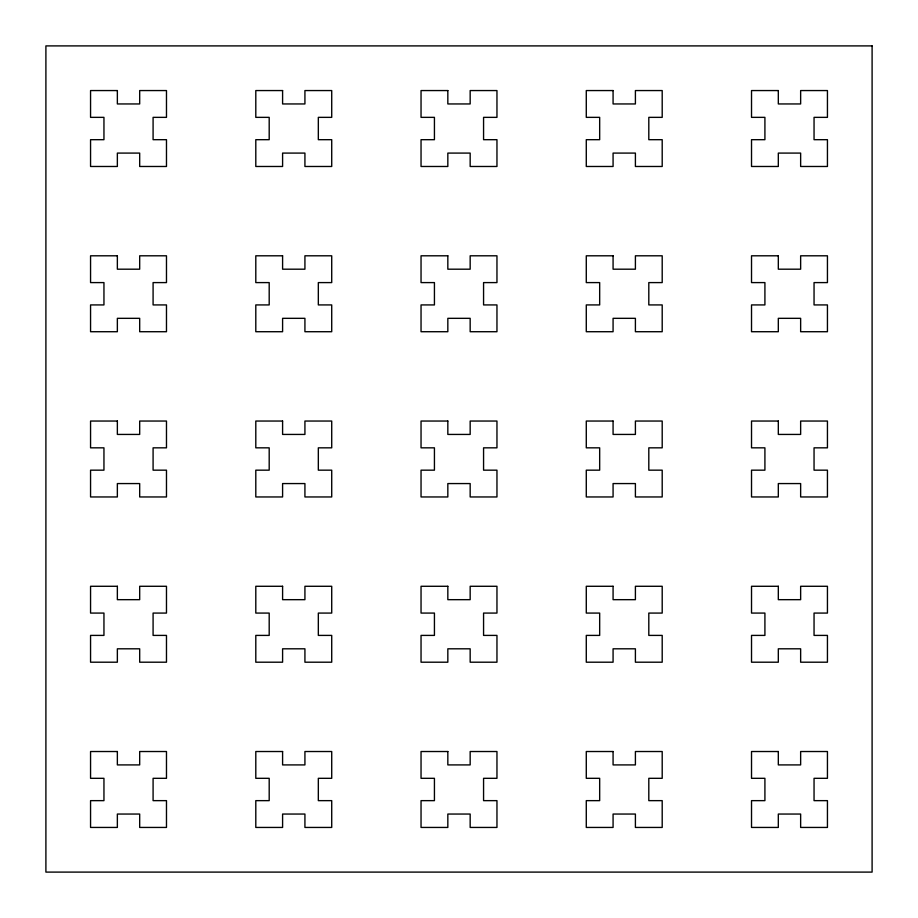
<?xml version="1.0" encoding="UTF-8"?>
<svg xmlns="http://www.w3.org/2000/svg" width="918" height="918" viewBox="0 0 918 918"><rect width="100%" height="100%" fill="white"/><g stroke="black" fill="none" stroke-linecap="round" stroke-linejoin="round"><path stroke-width="1.38" d="M872.1 45.9L45.9 45.9L45.9 872.1L872.1 872.1L872.1 45.9M117.355 90.561L90.561 90.561L90.561 117.355L103.952 117.355L103.952 139.685L90.561 139.685L90.561 166.479L117.355 166.479L117.355 153.088L139.685 153.088L139.685 166.479L166.479 166.479L166.479 139.685L153.088 139.685L153.088 117.355L166.479 117.355L166.479 90.561L139.685 90.561L139.685 103.952L117.355 103.952L117.355 90.561M282.595 90.561L255.801 90.561L255.801 117.355L269.192 117.355L269.192 139.685L255.801 139.685L255.801 166.479L282.595 166.479L282.595 153.088L304.925 153.088L304.925 166.479L331.719 166.479L331.719 139.685L318.328 139.685L318.328 117.355L331.719 117.355L331.719 90.561L304.925 90.561L304.925 103.952L282.595 103.952L282.595 90.561M447.835 90.561L421.041 90.561L421.041 117.355L434.432 117.355L434.432 139.685L421.041 139.685L421.041 166.479L447.835 166.479L447.835 153.088L470.165 153.088L470.165 166.479L496.959 166.479L496.959 139.685L483.568 139.685L483.568 117.355L496.959 117.355L496.959 90.561L470.165 90.561L470.165 103.952L447.835 103.952L447.835 90.561M613.075 90.561L586.281 90.561L586.281 117.355L599.672 117.355L599.672 139.685L586.281 139.685L586.281 166.479L613.075 166.479L613.075 153.088L635.405 153.088L635.405 166.479L662.199 166.479L662.199 139.685L648.808 139.685L648.808 117.355L662.199 117.355L662.199 90.561L635.405 90.561L635.405 103.952L613.075 103.952L613.075 90.561M778.315 90.561L751.521 90.561L751.521 117.355L764.912 117.355L764.912 139.685L751.521 139.685L751.521 166.479L778.315 166.479L778.315 153.088L800.645 153.088L800.645 166.479L827.439 166.479L827.439 139.685L814.048 139.685L814.048 117.355L827.439 117.355L827.439 90.561L800.645 90.561L800.645 103.952L778.315 103.952L778.315 90.561M117.355 255.801L90.561 255.801L90.561 282.595L103.952 282.595L103.952 304.925L90.561 304.925L90.561 331.719L117.355 331.719L117.355 318.328L139.685 318.328L139.685 331.719L166.479 331.719L166.479 304.925L153.088 304.925L153.088 282.595L166.479 282.595L166.479 255.801L139.685 255.801L139.685 269.192L117.355 269.192L117.355 255.801M282.595 255.801L255.801 255.801L255.801 282.595L269.192 282.595L269.192 304.925L255.801 304.925L255.801 331.719L282.595 331.719L282.595 318.328L304.925 318.328L304.925 331.719L331.719 331.719L331.719 304.925L318.328 304.925L318.328 282.595L331.719 282.595L331.719 255.801L304.925 255.801L304.925 269.192L282.595 269.192L282.595 255.801M447.835 255.801L421.041 255.801L421.041 282.595L434.432 282.595L434.432 304.925L421.041 304.925L421.041 331.719L447.835 331.719L447.835 318.328L470.165 318.328L470.165 331.719L496.959 331.719L496.959 304.925L483.568 304.925L483.568 282.595L496.959 282.595L496.959 255.801L470.165 255.801L470.165 269.192L447.835 269.192L447.835 255.801M613.075 255.801L586.281 255.801L586.281 282.595L599.672 282.595L599.672 304.925L586.281 304.925L586.281 331.719L613.075 331.719L613.075 318.328L635.405 318.328L635.405 331.719L662.199 331.719L662.199 304.925L648.808 304.925L648.808 282.595L662.199 282.595L662.199 255.801L635.405 255.801L635.405 269.192L613.075 269.192L613.075 255.801M778.315 255.801L751.521 255.801L751.521 282.595L764.912 282.595L764.912 304.925L751.521 304.925L751.521 331.719L778.315 331.719L778.315 318.328L800.645 318.328L800.645 331.719L827.439 331.719L827.439 304.925L814.048 304.925L814.048 282.595L827.439 282.595L827.439 255.801L800.645 255.801L800.645 269.192L778.315 269.192L778.315 255.801M117.355 421.041L90.561 421.041L90.561 447.835L103.952 447.835L103.952 470.165L90.561 470.165L90.561 496.959L117.355 496.959L117.355 483.568L139.685 483.568L139.685 496.959L166.479 496.959L166.479 470.165L153.088 470.165L153.088 447.835L166.479 447.835L166.479 421.041L139.685 421.041L139.685 434.432L117.355 434.432L117.355 421.041M282.595 421.041L255.801 421.041L255.801 447.835L269.192 447.835L269.192 470.165L255.801 470.165L255.801 496.959L282.595 496.959L282.595 483.568L304.925 483.568L304.925 496.959L331.719 496.959L331.719 470.165L318.328 470.165L318.328 447.835L331.719 447.835L331.719 421.041L304.925 421.041L304.925 434.432L282.595 434.432L282.595 421.041M447.835 421.041L421.041 421.041L421.041 447.835L434.432 447.835L434.432 470.165L421.041 470.165L421.041 496.959L447.835 496.959L447.835 483.568L470.165 483.568L470.165 496.959L496.959 496.959L496.959 470.165L483.568 470.165L483.568 447.835L496.959 447.835L496.959 421.041L470.165 421.041L470.165 434.432L447.835 434.432L447.835 421.041M613.075 421.041L586.281 421.041L586.281 447.835L599.672 447.835L599.672 470.165L586.281 470.165L586.281 496.959L613.075 496.959L613.075 483.568L635.405 483.568L635.405 496.959L662.199 496.959L662.199 470.165L648.808 470.165L648.808 447.835L662.199 447.835L662.199 421.041L635.405 421.041L635.405 434.432L613.075 434.432L613.075 421.041M778.315 421.041L751.521 421.041L751.521 447.835L764.912 447.835L764.912 470.165L751.521 470.165L751.521 496.959L778.315 496.959L778.315 483.568L800.645 483.568L800.645 496.959L827.439 496.959L827.439 470.165L814.048 470.165L814.048 447.835L827.439 447.835L827.439 421.041L800.645 421.041L800.645 434.432L778.315 434.432L778.315 421.041M117.355 586.281L90.561 586.281L90.561 613.075L103.952 613.075L103.952 635.405L90.561 635.405L90.561 662.199L117.355 662.199L117.355 648.808L139.685 648.808L139.685 662.199L166.479 662.199L166.479 635.405L153.088 635.405L153.088 613.075L166.479 613.075L166.479 586.281L139.685 586.281L139.685 599.672L117.355 599.672L117.355 586.281M282.595 586.281L255.801 586.281L255.801 613.075L269.192 613.075L269.192 635.405L255.801 635.405L255.801 662.199L282.595 662.199L282.595 648.808L304.925 648.808L304.925 662.199L331.719 662.199L331.719 635.405L318.328 635.405L318.328 613.075L331.719 613.075L331.719 586.281L304.925 586.281L304.925 599.672L282.595 599.672L282.595 586.281M447.835 586.281L421.041 586.281L421.041 613.075L434.432 613.075L434.432 635.405L421.041 635.405L421.041 662.199L447.835 662.199L447.835 648.808L470.165 648.808L470.165 662.199L496.959 662.199L496.959 635.405L483.568 635.405L483.568 613.075L496.959 613.075L496.959 586.281L470.165 586.281L470.165 599.672L447.835 599.672L447.835 586.281M613.075 586.281L586.281 586.281L586.281 613.075L599.672 613.075L599.672 635.405L586.281 635.405L586.281 662.199L613.075 662.199L613.075 648.808L635.405 648.808L635.405 662.199L662.199 662.199L662.199 635.405L648.808 635.405L648.808 613.075L662.199 613.075L662.199 586.281L635.405 586.281L635.405 599.672L613.075 599.672L613.075 586.281M778.315 586.281L751.521 586.281L751.521 613.075L764.912 613.075L764.912 635.405L751.521 635.405L751.521 662.199L778.315 662.199L778.315 648.808L800.645 648.808L800.645 662.199L827.439 662.199L827.439 635.405L814.048 635.405L814.048 613.075L827.439 613.075L827.439 586.281L800.645 586.281L800.645 599.672L778.315 599.672L778.315 586.281M117.355 751.521L90.561 751.521L90.561 778.315L103.952 778.315L103.952 800.645L90.561 800.645L90.561 827.439L117.355 827.439L117.355 814.048L139.685 814.048L139.685 827.439L166.479 827.439L166.479 800.645L153.088 800.645L153.088 778.315L166.479 778.315L166.479 751.521L139.685 751.521L139.685 764.912L117.355 764.912L117.355 751.521M282.595 751.521L255.801 751.521L255.801 778.315L269.192 778.315L269.192 800.645L255.801 800.645L255.801 827.439L282.595 827.439L282.595 814.048L304.925 814.048L304.925 827.439L331.719 827.439L331.719 800.645L318.328 800.645L318.328 778.315L331.719 778.315L331.719 751.521L304.925 751.521L304.925 764.912L282.595 764.912L282.595 751.521M447.835 751.521L421.041 751.521L421.041 778.315L434.432 778.315L434.432 800.645L421.041 800.645L421.041 827.439L447.835 827.439L447.835 814.048L470.165 814.048L470.165 827.439L496.959 827.439L496.959 800.645L483.568 800.645L483.568 778.315L496.959 778.315L496.959 751.521L470.165 751.521L470.165 764.912L447.835 764.912L447.835 751.521M613.075 751.521L586.281 751.521L586.281 778.315L599.672 778.315L599.672 800.645L586.281 800.645L586.281 827.439L613.075 827.439L613.075 814.048L635.405 814.048L635.405 827.439L662.199 827.439L662.199 800.645L648.808 800.645L648.808 778.315L662.199 778.315L662.199 751.521L635.405 751.521L635.405 764.912L613.075 764.912L613.075 751.521M778.315 751.521L751.521 751.521L751.521 778.315L764.912 778.315L764.912 800.645L751.521 800.645L751.521 827.439L778.315 827.439L778.315 814.048L800.645 814.048L800.645 827.439L827.439 827.439L827.439 800.645L814.048 800.645L814.048 778.315L827.439 778.315L827.439 751.521L800.645 751.521L800.645 764.912L778.315 764.912L778.315 751.521"/></g></svg>
